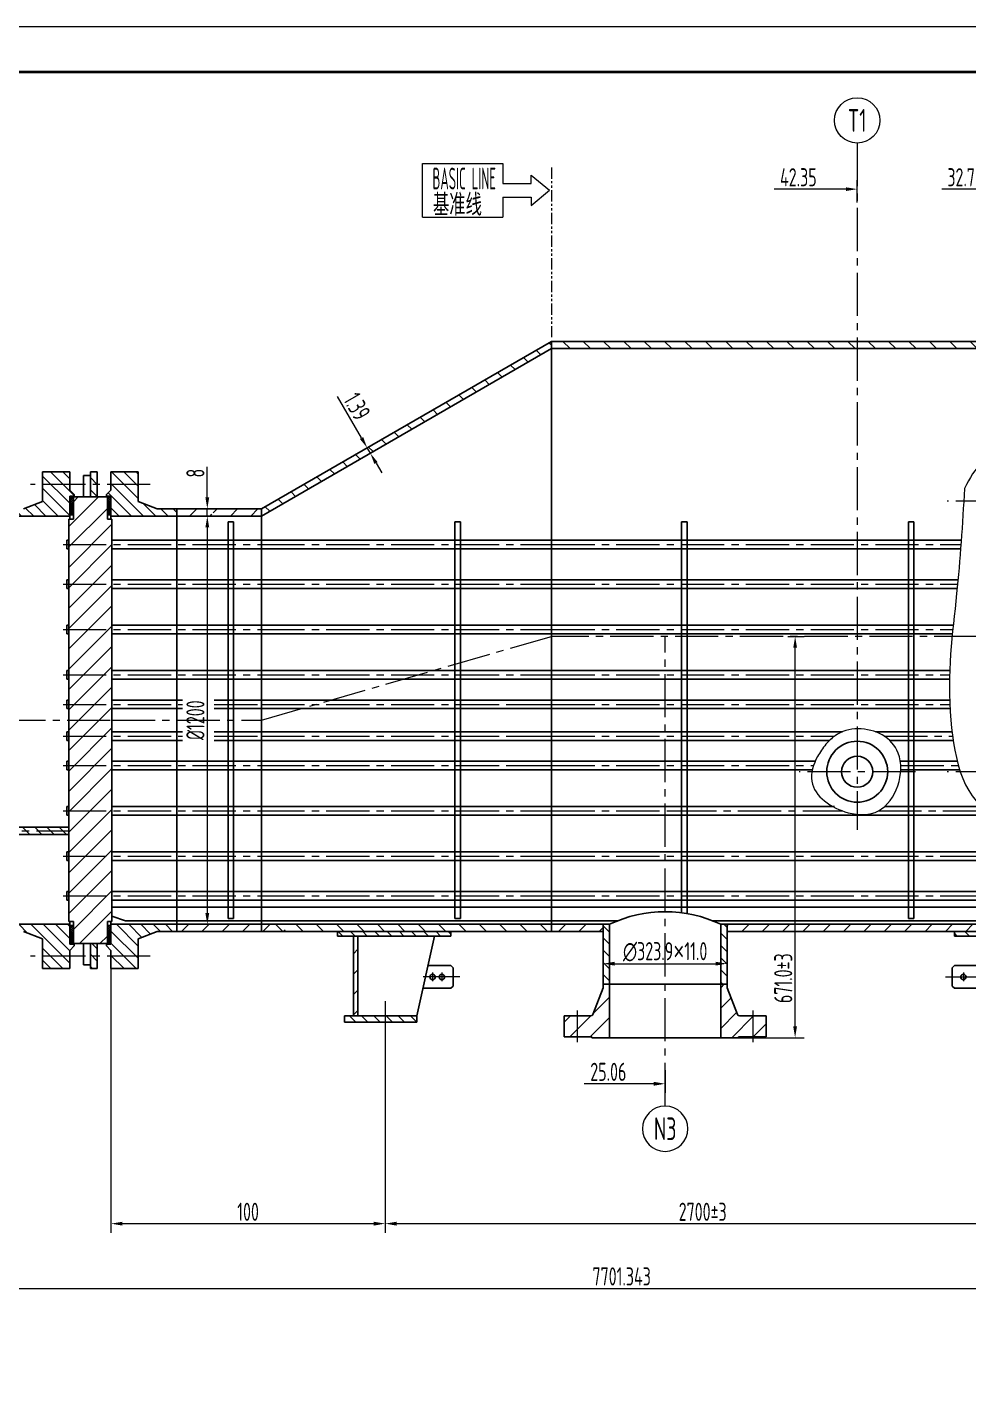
# Model space of a CAD drawing. Header units: millimetres. Extents: x 5765 to 6606, y -201 to 393.
# Drawn here: x 5962.6 to 6170.1, y 96.4 to 393.4 of the extents above; entities that cross this region are included whole.
import ezdxf
from ezdxf.enums import TextEntityAlignment as Align

# ---------------------------------------------------------------- set-up
doc = ezdxf.new("R2010")
doc.units = ezdxf.units.MM
doc.linetypes.add('CENTER2', pattern=[28.575, 19.05, -3.175, 3.175, -3.175])
doc.linetypes.add('PHANTOMX2', pattern=[5, 2.5, -0.5, 0.5, -0.5, 0.5, -0.5])
for name, color, linetype, lineweight in [('1粗实线', 7, 'Continuous', 35), ('2细实线', 3, 'Continuous', 13), ('3中心线', 1, 'CENTER2', 13), ('5（双点划线）', 2, 'PHANTOMX2', 20), ('6剖面线', 6, 'Continuous', 13), ('7文本', 2, 'Continuous', 13), ('8标注', 3, 'Continuous', 13), ('9图表', 4, 'Continuous', 13)]:
    doc.layers.add(name, color=color, linetype=linetype, lineweight=lineweight)
doc.styles.add('lanpec', font='bpec_e.shx', dxfattribs={"width": 0.75, "bigfont": 'hztxt.shx'})
doc.styles.add('lanpec-dim', font='bpec_e.shx', dxfattribs={"width": 0.75})
doc.dimstyles.new('lanpec', dxfattribs={"dimtxt": 4, "dimasz": 2.5, "dimexe": 2, "dimexo": 0, "dimtad": 1, "dimdsep": 46, "dimtxsty": 'lanpec-dim', "dimcen": 2.5, "dimclrd": 256, "dimclre": 256, "dimclrt": 256, "dimazin": 0, "dimtfac": 1, "dimtmove": 0, "dimatfit": 3, "dimfxl": 1, "dimlwd": -1, "dimlwe": -1, "dimarcsym": 0})
doc.dimstyles.new('lanpec$0', dxfattribs={"dimscale": 10, "dimtxt": 4, "dimasz": 2.5, "dimexe": 2, "dimexo": 0, "dimtad": 1, "dimdec": 1, "dimdsep": 46, "dimtxsty": 'lanpec-dim', "dimcen": 0.09, "dimclrd": 256, "dimclre": 256, "dimclrt": 256, "dimadec": 1, "dimazin": 0, "dimtfac": 0.707, "dimtdec": 1, "dimtmove": 0, "dimatfit": 3, "dimfxl": 1, "dimarcsym": 0})
pattern_1 = [(135, (-65338.3023, -31490.1169), (-1.34703842, -1.34703842), [])]
pattern_2 = [(135, (6039.6409, 1226.679), (-1.3470384, -1.3470384), [])]
pattern_3 = [(135, (4757.5236, 1219.4589), (-1.3470384, -1.3470384), [])]
pattern_4 = [(45, (4757.52357, 1219.45885), (-0.2245064, 0.2245064), []), (135, (4757.52357, 1219.45885), (-0.2245064, -0.2245064), [])]
pattern_5 = [(135, (4766.0042, 1219.4589), (-1.3470384, -1.3470384), [])]

# ---------------------------------------------------------------- blocks, each defined once
blk = doc.blocks.new('A1')
at = {"layer": '1粗实线'}
blk.add_lwpolyline([(-816, 10), (-10, 10), (-10, 584), (-816, 584)], close=True, dxfattribs=at)
at = {"layer": '9图表'}
blk.add_lwpolyline([(-841, 0), (0, 0), (0, 594), (-841, 594)], close=True, dxfattribs=at)
blk = doc.blocks.new('*D47')
at = {"layer": '8标注', "transparency": 16777216}
for p, q in [((6306.53, 259.06), (6306.53, 113.34)), ((5880.91, 240.6), (5880.91, 113.34)), ((5883.41, 115.34), (6304.03, 115.34))]:
    blk.add_line(p, q, dxfattribs=at)
for points in [[(5883.41, 115.76), (5883.41, 114.92), (5880.91, 115.34)], [(6304.03, 115.76), (6304.03, 114.92), (6306.53, 115.34)]]:
    blk.add_solid(points, dxfattribs=at)
at = {"layer": 'Defpoints', "color": 0, "transparency": 16777216}
for p in [(6306.53, 259.06), (5880.91, 240.6), (6306.53, 115.34)]:
    blk.add_point(p, dxfattribs=at)
at = {"layer": '8标注', "transparency": 16777216, "insert": (6093.72, 117.97), "char_height": 4, "attachment_point": 5, "style": 'lanpec-dim'}
blk.add_mtext('7701.343', dxfattribs=at)
blk = doc.blocks.new('管口号')
at = {"layer": '2细实线'}
blk.add_circle((0, 5), 5, dxfattribs=at)
at = {"layer": '7文本', "style": 'lanpec', "width": 0.75}
blk.add_attdef('N', text='', height=5, dxfattribs=at).set_placement((0, 5), align=Align.MIDDLE_CENTER)
blk = doc.blocks.new('*D57')
at = {"layer": '8标注', "transparency": 16777216}
for p, q in [((6130.36, 259.06), (6133.97, 259.06)), ((6131.97, 173.1), (6131.97, 256.56)), ((6119.5, 170.6), (6133.97, 170.6))]:
    blk.add_line(p, q, dxfattribs=at)
for points in [[(6131.56, 256.56), (6132.39, 256.56), (6131.97, 259.06)], [(6131.56, 173.1), (6132.39, 173.1), (6131.97, 170.6)]]:
    blk.add_solid(points, dxfattribs=at)
at = {"layer": 'Defpoints', "color": 0, "transparency": 16777216}
for p in [(6130.36, 259.06), (6131.97, 259.06), (6119.5, 170.6)]:
    blk.add_point(p, dxfattribs=at)
at = {"layer": '8标注', "transparency": 16777216, "insert": (6129.35, 183.71), "char_height": 4, "attachment_point": 5, "rotation": 90, "style": 'lanpec-dim'}
blk.add_mtext('671.0±3', dxfattribs=at)
blk = doc.blocks.new('*D41')
at = {"layer": '8标注', "transparency": 16777216}
for p, q in [((5981.11, 185.85), (5981.11, 127.6)), ((6041.57, 173.25), (6041.57, 127.6)), ((5983.61, 129.6), (6039.07, 129.6))]:
    blk.add_line(p, q, dxfattribs=at)
for points in [[(5983.61, 130.02), (5983.61, 129.18), (5981.11, 129.6)], [(6039.07, 130.02), (6039.07, 129.18), (6041.57, 129.6)]]:
    blk.add_solid(points, dxfattribs=at)
at = {"layer": 'Defpoints', "color": 0, "transparency": 16777216}
for p in [(5981.11, 185.85), (6041.57, 173.25), (6041.57, 129.6)]:
    blk.add_point(p, dxfattribs=at)
at = {"layer": '8标注', "transparency": 16777216, "insert": (6011.34, 132.22), "char_height": 4, "attachment_point": 5, "style": 'lanpec-dim'}
blk.add_mtext('100', dxfattribs=at)
blk = doc.blocks.new('*D42')
at = {"layer": '8标注', "transparency": 16777216}
for p, q in [((6041.57, 167.88), (6041.57, 127.6)), ((6181.58, 168.06), (6181.58, 127.6)), ((6044.07, 129.6), (6179.08, 129.6))]:
    blk.add_line(p, q, dxfattribs=at)
for points in [[(6044.07, 130.02), (6044.07, 129.18), (6041.57, 129.6)], [(6179.08, 130.02), (6179.08, 129.18), (6181.58, 129.6)]]:
    blk.add_solid(points, dxfattribs=at)
at = {"layer": 'Defpoints', "color": 0, "transparency": 16777216}
for p in [(6041.57, 167.88), (6181.58, 168.06), (6181.58, 129.6)]:
    blk.add_point(p, dxfattribs=at)
at = {"layer": '8标注', "transparency": 16777216, "insert": (6111.58, 132.22), "char_height": 4, "attachment_point": 5, "style": 'lanpec-dim'}
blk.add_mtext('2700%%P3', dxfattribs=at)
blk = doc.blocks.new('*D44')
at = {"layer": '8标注', "transparency": 16777216}
for p, q in [((6002.35, 285.6), (6004.35, 285.6)), ((6002.35, 283.1), (6002.35, 198.1)), ((6002.35, 195.6), (6004.35, 195.6))]:
    blk.add_line(p, q, dxfattribs=at)
for points in [[(6001.93, 283.1), (6002.77, 283.1), (6002.35, 285.6)], [(6001.93, 198.1), (6002.77, 198.1), (6002.35, 195.6)]]:
    blk.add_solid(points, dxfattribs=at)
at = {"layer": 'Defpoints', "color": 0, "transparency": 16777216}
for p in [(6002.35, 285.6), (6002.35, 195.6), (6002.35, 195.6)]:
    blk.add_point(p, dxfattribs=at)
at = {"layer": '8标注', "transparency": 16777216, "insert": (5999.73, 240.6), "char_height": 4, "attachment_point": 5, "rotation": 90, "style": 'lanpec-dim'}
blk.add_mtext('%%C1200', dxfattribs=at)
blk = doc.blocks.new('*D45')
at = {"layer": '8标注', "transparency": 16777216}
for p, q in [((6002.35, 289.7), (6002.35, 296.47)), ((6004.77, 287.2), (6000.35, 287.2)), ((6004.82, 285.6), (6000.35, 285.6)), ((6002.35, 285.6), (6002.35, 287.2)), ((6002.35, 283.1), (6002.35, 280.6))]:
    blk.add_line(p, q, dxfattribs=at)
for points in [[(6001.93, 289.7), (6002.77, 289.7), (6002.35, 287.2)], [(6001.93, 283.1), (6002.77, 283.1), (6002.35, 285.6)]]:
    blk.add_solid(points, dxfattribs=at)
at = {"layer": 'Defpoints', "color": 0, "transparency": 16777216}
for p in [(6002.35, 287.2), (6004.77, 287.2), (6004.82, 285.6)]:
    blk.add_point(p, dxfattribs=at)
at = {"layer": '8标注', "transparency": 16777216, "insert": (5999.72, 295.07), "char_height": 4, "attachment_point": 5, "rotation": 90, "style": 'lanpec-dim'}
blk.add_mtext('8', dxfattribs=at)
blk = doc.blocks.new('*D59')
at = {"layer": '8标注', "transparency": 16777216}
for p, q in [((6089.66, 186.92), (6089.66, 188.92)), ((6116.96, 188.22), (6116.96, 184.92)), ((6092.16, 186.92), (6114.46, 186.92))]:
    blk.add_line(p, q, dxfattribs=at)
for points in [[(6092.16, 187.33), (6092.16, 186.5), (6089.66, 186.92)], [(6114.46, 187.33), (6114.46, 186.5), (6116.96, 186.92)]]:
    blk.add_solid(points, dxfattribs=at)
at = {"layer": 'Defpoints', "color": 0, "transparency": 16777216}
for p in [(6116.96, 188.22), (6089.66, 186.92), (6116.96, 186.92)]:
    blk.add_point(p, dxfattribs=at)
at = {"layer": '8标注', "transparency": 16777216, "insert": (6103.31, 189.54), "char_height": 4, "attachment_point": 5, "style": 'lanpec-dim'}
blk.add_mtext('∅323.9{\\fArial|b0|i0|c0|p34;×}11.0', dxfattribs=at)
blk = doc.blocks.new('*D62')
at = {"layer": '8标注', "transparency": 16777216}
for p, q in [((6036.35, 302.82), (6031.09, 311.94)), ((6037.6, 300.66), (6039.34, 301.66)), ((6038.3, 299.46), (6037.6, 300.66)), ((6038.3, 299.46), (6036.57, 298.46)), ((6039.55, 297.29), (6040.8, 295.13))]:
    blk.add_line(p, q, dxfattribs=at)
for points in [[(6036.72, 303.03), (6035.99, 302.61), (6037.6, 300.66)], [(6039.91, 297.5), (6039.19, 297.08), (6038.3, 299.46)]]:
    blk.add_solid(points, dxfattribs=at)
at = {"layer": 'Defpoints', "color": 0, "transparency": 16777216}
for p in [(6037.6, 300.66), (6037.6, 300.66), (6038.3, 299.46)]:
    blk.add_point(p, dxfattribs=at)
at = {"layer": '8标注', "transparency": 16777216, "insert": (6035.37, 309.77), "char_height": 4, "attachment_point": 5, "rotation": 300, "style": 'lanpec-dim'}
blk.add_mtext('1.39', dxfattribs=at)
blk = doc.blocks.new('*D71')
at = {"layer": '8标注', "transparency": 16777216}
for p, q in [((6178.36, 354.71), (6178.36, 359.68)), ((6175.86, 357.68), (6164.34, 357.68))]:
    blk.add_line(p, q, dxfattribs=at)
blk.add_solid([(6175.86, 358.09), (6175.86, 357.26), (6178.36, 357.68)], dxfattribs=at)
at = {"layer": 'Defpoints', "color": 0, "transparency": 16777216}
for p in [(6178.36, 357.68), (6145.66, 354.71), (6178.36, 354.71)]:
    blk.add_point(p, dxfattribs=at)
at = {"layer": '8标注', "transparency": 16777216, "insert": (6168.58, 360.3), "char_height": 4, "attachment_point": 5, "style": 'lanpec-dim'}
blk.add_mtext('32.7', dxfattribs=at)
blk = doc.blocks.new('_None')
blk = doc.blocks.new('*D73')
at = {"layer": '8标注', "transparency": 16777216}
for p, q in [((6145.66, 354.71), (6145.66, 359.68)), ((6143.16, 357.68), (6127.33, 357.68))]:
    blk.add_line(p, q, dxfattribs=at)
blk.add_solid([(6143.16, 358.09), (6143.16, 357.26), (6145.66, 357.68)], dxfattribs=at)
at = {"layer": 'Defpoints', "color": 0, "transparency": 16777216}
for p in [(6145.66, 357.68), (6103.31, 354.71), (6145.66, 354.71)]:
    blk.add_point(p, dxfattribs=at)
at = {"layer": '8标注', "transparency": 16777216, "insert": (6132.68, 360.3), "char_height": 4, "attachment_point": 5, "style": 'lanpec-dim'}
blk.add_mtext('42.35', dxfattribs=at)
blk = doc.blocks.new('*D74')
at = {"layer": '8标注', "transparency": 16777216}
for p, q in [((6103.31, 163.41), (6103.31, 158.44)), ((6100.81, 160.44), (6085.43, 160.44))]:
    blk.add_line(p, q, dxfattribs=at)
blk.add_solid([(6100.81, 160.86), (6100.81, 160.02), (6103.31, 160.44)], dxfattribs=at)
at = {"layer": 'Defpoints', "color": 0, "transparency": 16777216}
for p in [(6078.25, 163.41), (6103.31, 163.41), (6103.31, 160.44)]:
    blk.add_point(p, dxfattribs=at)
at = {"layer": '8标注', "transparency": 16777216, "insert": (6090.78, 163.07), "char_height": 4, "attachment_point": 5, "style": 'lanpec-dim'}
blk.add_mtext('25.06', dxfattribs=at)

msp = doc.modelspace()

# ---------------------------------------------------------------- hatches: boundary and pattern name
at = {"layer": '6剖面线'}
h = msp.add_hatch(dxfattribs=at)
h.set_pattern_fill('ANSI31', color=256, angle=90, style=0)
h.set_pattern_definition([(135, (-21.26, 1.9525), (-2.245064, -2.245064), [])])
h.paths.add_polyline_path([(6078.25, 322.522), (6078.25, 324.122), (6014.292, 287.196), (6014.292, 285.596)])
h.paths.add_polyline_path([(6078.25, 195.596), (6014.292, 195.596), (6014.292, 193.996), (6078.25, 193.996)])
h = msp.add_hatch(dxfattribs=at)
h.set_pattern_fill('ANSI31', color=256, angle=90, style=0)
h.set_pattern_definition([(135, (-25, 0), (-2.245064, -2.245064), [])])
h.paths.add_polyline_path([(6078.25, 324.122), (6078.25, 322.522), (6089.66, 322.522), (6089.66, 324.122)])
h.paths.add_polyline_path([(6178.36, 322.522), (6178.36, 324.122), (6145.66, 324.122), (6145.66, 322.522)])
h.paths.add_polyline_path([(6145.66, 322.522), (6145.66, 324.122), (6089.66, 324.122), (6089.66, 322.522), (6127.21, 322.522)])
h.paths.add_polyline_path([(6178.36, 324.122), (6178.36, 322.522), (6240.306, 322.522), (6240.306, 324.122)])
edge = h.paths.add_edge_path()
edge.add_arc((6252.403, 323.743), 1.221, 215, 325)
edge.add_arc((6254.403, 323.743), 1.221, 215, 325)
edge.add_arc((6256.403, 323.743), 1.221, 215, 325)
edge.add_arc((6258.403, 323.743), 1.221, 215, 325)
edge.add_arc((6260.403, 323.743), 1.221, 215, 325)
edge.add_arc((6262.403, 323.743), 1.221, 215, 325)
edge.add_arc((6264.403, 323.743), 1.221, 215, 325)
edge.add_arc((6266.403, 323.743), 1.221, 215, 325)
edge.add_arc((6268.403, 323.743), 1.221, 215, 325)
edge.add_arc((6270.217, 323.603), 0.988, 214.53253, 293.05217)
edge.add_line((6270.603, 322.693), (6270.603, 324.122))
edge.add_line((6270.603, 324.122), (6246.679, 324.122))
edge.add_arc((6247.593, 323.953), 0.93, 169.50347, 258.19859)
edge.add_arc((6248.403, 323.743), 1.221, 215, 325)
edge.add_arc((6250.403, 323.743), 1.221, 215, 325)
edge = h.paths.add_edge_path()
edge.add_arc((6248.403, 323.743), 1.221, 215, 270.0687, ccw=False)
edge.add_arc((6247.593, 323.953), 0.93, 169.50347, 258.19859, ccw=False)
edge.add_line((6246.679, 324.122), (6244.578, 324.122))
edge.add_line((6244.578, 324.122), (6244.578, 322.522))
edge.add_line((6244.578, 322.522), (6248.404, 322.522))
h = msp.add_hatch(dxfattribs=at)
h.set_pattern_fill('ANSI31', color=256, scale=0.6, angle=90, style=0)
h.set_pattern_definition(pattern_1)
h.paths.add_polyline_path([(5972.012, 292.596), (5972.012, 295.346), (5966.012, 295.346), (5966.012, 292.596)])
h.paths.add_polyline_path([(5966.012, 292.596), (5966.012, 288.796), (5961.812, 287.196), (5957.512, 287.196), (5957.512, 285.596), (5972.012, 285.596), (5972.012, 289.996), (5973.012, 289.996), (5973.012, 290.346), (5972.012, 291.346), (5972.012, 292.596)])
h = msp.add_hatch(dxfattribs=at)
h.set_pattern_fill('ANSI31', color=256, scale=0.6, angle=90, style=0)
h.set_pattern_definition(pattern_3)
h.paths.add_polyline_path([(5978.062, 292.596), (5978.062, 295.346), (5976.562, 295.346), (5976.562, 292.596)])
h.paths.add_polyline_path([(5976.562, 289.846), (5978.062, 289.846), (5978.062, 292.596), (5976.562, 292.596)])
h = msp.add_hatch(dxfattribs=at)
h.set_pattern_fill('ANSI31', color=256, scale=0.6, angle=90, style=0)
h.set_pattern_definition(pattern_1)
h.paths.add_polyline_path([(5981.112, 295.346), (5981.112, 292.596), (5987.112, 292.596), (5987.112, 295.346)])
h.paths.add_polyline_path([(5981.112, 292.596), (5981.112, 291.346), (5980.112, 290.346), (5980.112, 289.996), (5981.112, 289.996), (5981.112, 285.596), (5995.612, 285.596), (5995.612, 287.196), (5991.312, 287.196), (5987.112, 288.796), (5987.112, 292.596)])
h = msp.add_hatch(dxfattribs=at)
h.set_pattern_fill('ANSI31', color=256, style=0)
h.set_pattern_definition([(45, (6039.641, 1226.679), (-2.245064, 2.245064), [])])
h.paths.add_polyline_path([(5981.312, 284.946), (5980.312, 284.946), (5980.312, 289.846), (5972.812, 289.846), (5972.812, 285.846), (5972.812, 284.946), (5971.812, 284.946), (5971.812, 196.246), (5972.812, 196.246), (5972.812, 191.346), (5980.312, 191.346), (5980.312, 195.346), (5980.312, 196.246), (5981.312, 196.246)])
h = msp.add_hatch(dxfattribs=at)
h.set_pattern_fill('ANSI37', color=256, scale=0.1, style=0)
h.set_pattern_definition(pattern_4)
h.paths.add_polyline_path([(5972.012, 285.846), (5972.812, 285.846), (5972.812, 289.846), (5972.012, 289.846)])
h = msp.add_hatch(dxfattribs=at)
h.set_pattern_fill('ANSI37', color=256, scale=0.1, style=0)
h.set_pattern_definition(pattern_4)
h.paths.add_polyline_path([(5981.112, 289.846), (5980.312, 289.846), (5980.312, 285.846), (5981.112, 285.846)])
h = msp.add_hatch(dxfattribs=at)
h.set_pattern_fill('ANSI31', color=256, style=0)
h.set_pattern_definition([(45, (7.86, 1.9525), (-2.245064, 2.245064), [])])
edge = h.paths.add_edge_path()
edge.add_line((6003.689, 287.196), (5995.612, 287.196))
edge.add_line((5995.612, 287.196), (5995.612, 285.596))
edge.add_line((5995.612, 285.596), (6003.627, 285.596))
edge.add_arc((6002.468, 285.213), 1.221, 18.27522, 55)
edge.add_arc((6002.468, 287.213), 1.221, 305, 359.1933)
h.paths.add_polyline_path([(6019.512, 195.596), (5995.612, 195.596), (5995.612, 193.996), (6019.512, 193.996)])
edge = h.paths.add_edge_path()
edge.add_line((6014.292, 285.596), (6014.292, 287.196))
edge.add_line((6014.292, 287.196), (6003.689, 287.196))
edge.add_arc((6002.468, 287.213), 1.221, 305, 359.1933, ccw=False)
edge.add_arc((6002.468, 285.213), 1.221, 18.27522, 55, ccw=False)
edge.add_line((6003.627, 285.596), (6014.292, 285.596))
h = msp.add_hatch(dxfattribs=at)
h.set_pattern_fill('ANSI31', color=256, scale=0.6, angle=90, style=0)
h.set_pattern_definition([(135, (2014.1335, 532.8385), (-1.3470384, -1.3470384), [])])
h.paths.add_polyline_path([(5971.812, 216.996), (5932.512, 216.996), (5932.512, 216.196), (5971.812, 216.196)])
h.paths.add_polyline_path([(5971.812, 216.196), (5932.512, 216.196), (5932.512, 215.396), (5971.812, 215.396)])
h.paths.add_polyline_path([(5908.69, 216.996), (5908.69, 216.196), (5932.512, 216.196), (5932.512, 216.996)])
h.paths.add_polyline_path([(5908.69, 216.196), (5908.69, 216.996), (5885.33, 216.996), (5885.33, 216.196)])
h.paths.add_polyline_path([(5908.69, 216.196), (5908.69, 215.396), (5932.512, 215.396), (5932.512, 216.196)])
h.paths.add_polyline_path([(5908.69, 215.396), (5908.69, 216.196), (5885.42, 216.196), (5885.42, 215.396)])
h = msp.add_hatch(dxfattribs=at)
h.set_pattern_fill('ANSI31', color=256, scale=0.6, angle=90, style=0)
h.set_pattern_definition(pattern_2)
h.paths.add_polyline_path([(5957.512, 195.596), (5957.512, 193.996), (5961.812, 193.996), (5966.012, 192.396), (5966.012, 188.596), (5972.012, 188.596), (5972.012, 189.846), (5973.012, 190.846), (5973.012, 191.196), (5972.012, 191.196), (5972.012, 195.596)])
h.paths.add_polyline_path([(5966.012, 188.596), (5966.012, 185.846), (5972.012, 185.846), (5972.012, 188.596)])
h = msp.add_hatch(dxfattribs=at)
h.set_pattern_fill('ANSI37', color=256, scale=0.1, style=0)
h.set_pattern_definition([(315, (-65338.30233, 31971.30857), (-0.224506403, -0.224506403), []), (225, (-65338.30233, 31971.30857), (-0.224506403, 0.224506403), [])])
h.paths.add_polyline_path([(5972.012, 191.346), (5972.812, 191.346), (5972.812, 195.346), (5972.012, 195.346)])
h = msp.add_hatch(dxfattribs=at)
h.set_pattern_fill('ANSI31', color=256, scale=0.6, angle=90, style=0)
h.set_pattern_definition(pattern_2)
h.paths.add_polyline_path([(5981.112, 188.596), (5981.112, 185.846), (5987.112, 185.846), (5987.112, 188.596)])
h.paths.add_polyline_path([(5987.112, 192.396), (5991.312, 193.996), (5995.612, 193.996), (5995.612, 195.596), (5981.112, 195.596), (5981.112, 191.196), (5980.112, 191.196), (5980.112, 190.846), (5981.112, 189.846), (5981.112, 188.596), (5987.112, 188.596)])
h = msp.add_hatch(dxfattribs=at)
h.set_pattern_fill('ANSI37', color=256, scale=0.1, style=0)
h.set_pattern_definition([(225, (77291.4265, 31971.30857), (0.224506403, -0.224506403), []), (315, (77291.4265, 31971.30857), (0.224506403, 0.224506403), [])])
h.paths.add_polyline_path([(5981.112, 195.346), (5980.312, 195.346), (5980.312, 191.346), (5981.112, 191.346)])
h = msp.add_hatch(dxfattribs=at)
h.set_pattern_fill('ANSI31', color=256, scale=0.6, angle=90, style=0)
h.set_pattern_definition(pattern_5)
h.paths.add_polyline_path([(6056.072, 192.996), (6056.072, 193.996), (6031.072, 193.996), (6031.072, 192.996)])
h = msp.add_hatch(dxfattribs=at)
h.set_pattern_fill('ANSI31', color=256, style=0)
h.set_pattern_definition([(45, (-21.26, 1.9525), (-2.245064, 2.245064), [])])
h.paths.add_polyline_path([(6270.783, 195.596), (6256.092, 195.596), (6256.092, 193.996), (6270.783, 193.996)])
h.paths.add_polyline_path([(6089.66, 193.996), (6089.66, 195.596), (6078.25, 195.596), (6078.25, 193.996)])
h.paths.add_polyline_path([(6116.96, 195.596), (6116.96, 193.996), (6228.792, 193.996), (6228.792, 195.596)])
h = msp.add_hatch(dxfattribs=at)
h.set_pattern_fill('ANSI31', color=256, scale=0.6, angle=90, style=0)
h.set_pattern_definition([(135, (6089.4206, 332.9126), (-1.347038, -1.347038), [])])
h.paths.add_polyline_path([(6091.06, 182.396), (6089.66, 182.396), (6089.66, 195.596), (6091.06, 195.596)])
h.paths.add_polyline_path([(6116.96, 182.396), (6115.56, 182.396), (6115.56, 195.596), (6116.96, 195.596)])
h = msp.add_hatch(dxfattribs=at)
h.set_pattern_fill('ANSI31', color=256, scale=0.6, angle=90, style=0)
h.set_pattern_definition([(135, (6180.631, 193.542), (-1.34704, -1.34704), [])])
h.paths.add_polyline_path([(6184.445, 193.996), (6179.189, 193.996), (6179.189, 192.996), (6184.445, 192.996)])
h.paths.add_polyline_path([(6179.189, 192.996), (6179.189, 193.996), (6167.08, 193.996), (6167.08, 192.996)])
h.paths.add_polyline_path([(6184.445, 193.996), (6184.445, 192.996), (6192.08, 192.996), (6192.08, 193.996)])
h = msp.add_hatch(dxfattribs=at)
h.set_pattern_fill('ANSI31', color=256, scale=0.6, angle=90, style=0)
h.set_pattern_definition(pattern_3)
h.paths.add_polyline_path([(5978.062, 188.596), (5978.062, 185.846), (5976.562, 185.846), (5976.562, 188.596)])
h.paths.add_polyline_path([(5976.562, 191.346), (5978.062, 191.346), (5978.062, 188.596), (5976.562, 188.596)])
h = msp.add_hatch(dxfattribs=at)
h.set_pattern_fill('ANSI31', color=256, style=0)
h.set_pattern_definition([(45, (4766.0042, 1219.459), (-2.245064, 2.245064), [])])
h.paths.add_polyline_path([(6035.572, 192.996), (6034.572, 192.996), (6034.572, 175.396), (6035.572, 175.396)])
h = msp.add_hatch(dxfattribs=at)
h.set_pattern_fill('ANSI31', color=256, style=0)
h.set_pattern_definition([(45, (6122.0502, 345.255), (-2.245064, 2.245064), [])])
h.paths.add_polyline_path([(6122.68, 170.796), (6121.18, 170.796), (6121.18, 175.406), (6122.68, 175.406)])
h.paths.add_polyline_path([(6124.18, 170.796), (6122.68, 170.796), (6122.68, 175.406), (6124.18, 175.406)])
h.paths.add_polyline_path([(6121.18, 170.796), (6119.5, 170.796), (6119.5, 170.596), (6115.56, 170.596), (6115.56, 182.396), (6116.96, 182.396), (6116.96, 181.788, 0.09138), (6116.993, 181.61), (6119.237, 175.728, 0.3110597), (6119.704, 175.406), (6121.18, 175.406)])
h.paths.add_polyline_path([(6125.56, 170.796), (6124.18, 170.796), (6124.18, 175.406), (6125.56, 175.406)])
h.paths.add_polyline_path([(6091.06, 170.596), (6087.12, 170.596), (6087.12, 170.796), (6083.94, 170.796), (6083.94, 175.406), (6086.916, 175.406, 0.3110597), (6087.383, 175.728), (6089.627, 181.61, 0.09138), (6089.66, 181.788), (6089.66, 182.396), (6091.06, 182.396)])
h.paths.add_polyline_path([(6083.94, 170.796), (6081.06, 170.796), (6081.06, 175.406), (6083.94, 175.406)])
h = msp.add_hatch(dxfattribs=at)
h.set_pattern_fill('ANSI31', color=256, scale=0.6, angle=90, style=0)
h.set_pattern_definition(pattern_5)
h.paths.add_polyline_path([(6041.572, 173.996), (6041.572, 175.396), (6032.572, 175.396), (6032.572, 173.996)])
h.paths.add_polyline_path([(6048.572, 173.996), (6048.572, 175.396), (6041.572, 175.396), (6041.572, 173.996)])

# ---------------------------------------------------------------- linework, layer by layer
for p, q in [((6014.292, 287.196), (6078.25, 324.122)), ((6078.25, 324.122), (6078.25, 193.996)), ((6078.25, 324.122), (6240.306, 324.122)), ((6078.25, 324.122), (6078.25, 193.996)), ((6014.292, 285.596), (6078.25, 322.522)), ((6078.25, 322.522), (6241.026, 322.522)), ((5966.012, 295.346), (5966.012, 288.796)), ((5966.012, 295.346), (5972.012, 295.346)), ((5972.012, 295.346), (5972.012, 291.346)), ((5976.562, 294.546), (5975.062, 294.546)), ((5975.062, 294.546), (5975.062, 289.846)), ((5976.562, 295.346), (5978.062, 295.346)), ((5976.562, 295.346), (5976.562, 289.846)), ((5978.062, 295.346), (5978.062, 289.846)), ((5981.112, 295.346), (5981.112, 291.346)), ((5987.112, 295.346), (5981.112, 295.346)), ((5987.112, 295.346), (5987.112, 288.796)), ((5973.012, 290.346), (5972.012, 291.346)), ((5980.112, 290.346), (5981.112, 291.346)), ((5961.812, 287.196), (5966.012, 288.796)), ((5972.012, 289.996), (5972.012, 284.946)), ((5973.012, 289.996), (5972.012, 289.996)), ((5972.812, 289.846), (5980.312, 289.846)), ((5972.812, 289.846), (5972.812, 284.946)), ((5973.012, 290.346), (5973.012, 289.846)), ((5980.112, 290.346), (5980.112, 289.846)), ((5980.112, 289.996), (5981.112, 289.996)), ((5980.312, 289.846), (5980.312, 284.946)), ((5981.112, 289.996), (5981.112, 284.946)), ((5991.312, 287.196), (5987.112, 288.796)), ((5957.512, 285.596), (5972.012, 285.596)), ((5995.612, 285.596), (5981.112, 285.596)), ((5995.612, 287.196), (5991.312, 287.196)), ((5995.612, 287.196), (5995.612, 240.596)), ((5995.612, 287.196), (6014.292, 287.196)), ((5995.612, 285.596), (6014.292, 285.596)), ((6014.292, 287.196), (6014.292, 240.596)), ((5971.812, 284.946), (5972.812, 284.946)), ((5971.812, 284.946), (5971.812, 196.246)), ((5981.312, 284.946), (5980.312, 284.946)), ((5981.312, 284.946), (5981.312, 196.246)), ((6006.947, 284.296), (6006.947, 196.896)), ((6006.947, 284.296), (6008.147, 284.296)), ((6008.147, 284.296), (6008.147, 196.896)), ((6056.946, 284.296), (6056.946, 196.896)), ((6056.946, 284.296), (6058.146, 284.296)), ((6058.146, 284.296), (6058.146, 196.896)), ((6106.946, 284.296), (6106.946, 198.133)), ((6106.946, 284.296), (6108.146, 284.296)), ((6108.146, 284.296), (6108.146, 197.952)), ((6156.946, 284.296), (6156.946, 196.896)), ((6156.946, 284.296), (6158.146, 284.296)), ((6158.146, 284.296), (6158.146, 196.896)), ((5971.362, 280.296), (5971.812, 280.296)), ((5971.362, 280.296), (5971.362, 278.396)), ((5981.312, 280.296), (6014.292, 280.296)), ((6014.292, 280.296), (6078.25, 280.296)), ((6078.25, 280.296), (6168.59, 280.296)), ((5971.362, 278.396), (5971.812, 278.396)), ((5981.312, 278.396), (6014.292, 278.396)), ((6014.292, 278.396), (6078.25, 278.396)), ((6078.25, 278.396), (6168.451, 278.396)), ((5971.362, 271.546), (5971.812, 271.546)), ((5971.362, 271.546), (5971.362, 269.646)), ((5981.312, 271.546), (6014.292, 271.546)), ((6014.292, 271.546), (6078.25, 271.546)), ((6078.25, 271.546), (6167.885, 271.546)), ((5971.362, 269.646), (5971.812, 269.646)), ((5981.312, 269.646), (6014.292, 269.646)), ((6014.292, 269.646), (6078.25, 269.646)), ((6078.25, 269.646), (6167.705, 269.646)), ((5971.362, 261.546), (5971.812, 261.546)), ((5971.362, 261.546), (5971.362, 259.646)), ((5981.312, 261.546), (6014.292, 261.546)), ((6014.292, 261.546), (6078.25, 261.546)), ((6078.25, 261.546), (6166.846, 261.546)), ((5971.362, 259.646), (5971.812, 259.646)), ((5981.312, 259.646), (6014.292, 259.646)), ((6014.292, 259.646), (6078.25, 259.646)), ((6078.25, 259.646), (6166.651, 259.646)), ((5971.362, 251.546), (5971.812, 251.546)), ((5971.362, 251.546), (5971.362, 249.646)), ((5971.362, 249.646), (5971.812, 249.646)), ((5981.312, 251.546), (6014.292, 251.546)), ((5981.312, 249.646), (6014.292, 249.646)), ((6014.292, 251.546), (6078.25, 251.546)), ((6014.292, 249.646), (6078.25, 249.646)), ((6078.25, 251.546), (6166.065, 251.546)), ((6078.25, 249.646), (6166.01, 249.646)), ((5971.362, 245.046), (5971.812, 245.046)), ((5971.362, 245.046), (5971.362, 243.146)), ((5981.312, 245.046), (5996.88, 245.046)), ((6003.88, 245.046), (6014.292, 245.046)), ((6014.292, 245.046), (6078.25, 245.046)), ((6078.25, 245.046), (6166.039, 245.046)), ((5971.362, 243.146), (5971.812, 243.146)), ((5981.312, 243.146), (5996.88, 243.146)), ((5995.612, 240.596), (5995.612, 193.996)), ((6003.88, 243.146), (6014.292, 243.146)), ((6014.292, 243.146), (6078.25, 243.146)), ((6014.292, 240.596), (6014.292, 193.996)), ((6078.25, 243.146), (6166.123, 243.146)), ((5971.362, 238.046), (5971.812, 238.046)), ((5971.362, 236.146), (5971.362, 238.046)), ((5981.312, 238.046), (5996.88, 238.046)), ((6003.88, 238.046), (6014.292, 238.046)), ((6014.292, 238.046), (6078.25, 238.046)), ((6078.25, 238.046), (6142.386, 238.046)), ((6149.676, 238.046), (6166.56, 238.046)), ((5971.362, 236.146), (5971.812, 236.146)), ((5981.312, 236.146), (5996.88, 236.146)), ((6003.88, 236.146), (6014.292, 236.146)), ((6014.292, 236.146), (6078.25, 236.146)), ((6078.25, 236.146), (6139.561, 236.146)), ((6152.811, 236.146), (6166.814, 236.146)), ((5971.362, 231.546), (5971.812, 231.546)), ((5971.362, 229.646), (5971.362, 231.546)), ((5971.362, 229.646), (5971.812, 229.646)), ((5981.312, 231.546), (6014.292, 231.546)), ((5981.312, 229.646), (6014.292, 229.646)), ((6014.292, 231.546), (6078.25, 231.546)), ((6014.292, 229.646), (6078.25, 229.646)), ((6078.25, 231.546), (6136.396, 231.546)), ((6078.25, 229.646), (6135.775, 229.646)), ((6155.176, 231.546), (6167.719, 231.546)), ((6155.273, 229.646), (6168.258, 229.646)), ((5971.362, 221.546), (5971.812, 221.546)), ((5971.362, 219.646), (5971.362, 221.546)), ((5981.312, 221.546), (6014.292, 221.546)), ((6014.292, 221.546), (6078.25, 221.546)), ((6078.25, 221.546), (6106.945, 221.546)), ((6106.444, 221.546), (6140.661, 221.546)), ((6151.674, 221.546), (6205.183, 221.546)), ((5971.812, 216.996), (5907.512, 216.996)), ((5971.362, 219.646), (5971.812, 219.646)), ((5981.312, 219.646), (6014.292, 219.646)), ((6014.292, 219.646), (6078.25, 219.646)), ((6078.25, 219.646), (6180.183, 219.646)), ((5971.812, 215.396), (5907.512, 215.396)), ((5971.362, 211.546), (5971.812, 211.546)), ((5971.362, 209.646), (5971.362, 211.546)), ((5981.312, 211.546), (6014.292, 211.546)), ((6014.292, 211.546), (6078.25, 211.546)), ((6078.25, 211.546), (6203.983, 211.546)), ((5971.362, 209.646), (5971.812, 209.646)), ((5981.312, 209.646), (6014.292, 209.646)), ((6014.292, 209.646), (6078.25, 209.646)), ((6078.25, 209.646), (6203.983, 209.646)), ((5971.362, 202.796), (5971.812, 202.796)), ((5971.362, 200.896), (5971.362, 202.796)), ((5981.312, 202.796), (6014.292, 202.796)), ((6014.292, 202.796), (6078.25, 202.796)), ((6078.25, 202.796), (6203.983, 202.796)), ((5971.362, 200.896), (5971.812, 200.896)), ((5981.312, 200.896), (6014.292, 200.896)), ((5981.312, 199.396), (6014.292, 199.396)), ((6014.292, 200.896), (6078.25, 200.896)), ((6014.292, 199.396), (6078.25, 199.396)), ((6078.25, 200.896), (6203.983, 200.896)), ((6078.25, 199.396), (6203.983, 199.396)), ((5971.812, 196.246), (5972.812, 196.246)), ((5972.012, 191.196), (5972.012, 196.246)), ((5972.812, 191.346), (5972.812, 196.246)), ((5981.312, 196.246), (5980.312, 196.246)), ((5980.312, 191.346), (5980.312, 196.246)), ((5981.112, 191.196), (5981.112, 196.246)), ((5981.312, 197.396), (5984.312, 196.396)), ((5984.312, 196.396), (6014.292, 196.396)), ((6006.947, 196.896), (6008.147, 196.896)), ((6014.292, 196.396), (6078.25, 196.396)), ((6056.946, 196.896), (6058.146, 196.896)), ((6078.25, 196.396), (6069.531, 196.396)), ((6092.903, 196.396), (6078.25, 196.396)), ((6205.983, 196.396), (6113.717, 196.396)), ((6156.946, 196.896), (6158.146, 196.896)), ((5957.512, 195.596), (5972.012, 195.596)), ((5961.812, 193.996), (5966.012, 192.396)), ((5995.612, 195.596), (5981.112, 195.596)), ((5991.312, 193.996), (5987.112, 192.396)), ((5995.612, 193.996), (5991.312, 193.996)), ((5995.612, 195.596), (6014.292, 195.596)), ((5995.612, 193.996), (6014.292, 193.996)), ((6014.292, 195.596), (6078.25, 195.596)), ((6014.292, 193.996), (6078.25, 193.996)), ((6031.072, 192.996), (6031.072, 193.996)), ((6056.072, 192.996), (6056.072, 193.996)), ((6078.25, 195.596), (6091.06, 195.596)), ((6078.25, 193.996), (6089.66, 193.996)), ((6089.66, 182.396), (6089.66, 195.596)), ((6089.66, 182.396), (6089.66, 195.596)), ((6091.06, 195.596), (6091.06, 170.596)), ((6115.56, 195.596), (6127.21, 195.596)), ((6115.56, 195.596), (6115.56, 170.596)), ((6116.96, 182.396), (6116.96, 195.596)), ((6116.96, 182.396), (6116.96, 195.596)), ((6116.96, 195.596), (6230.192, 195.596)), ((6116.96, 193.996), (6127.21, 193.996)), ((6116.96, 193.996), (6228.792, 193.996)), ((6167.08, 192.996), (6167.08, 193.996)), ((5966.012, 192.396), (5966.012, 185.846)), ((5973.012, 191.196), (5972.012, 191.196)), ((5973.012, 190.846), (5972.012, 189.846)), ((5972.812, 191.346), (5980.312, 191.346)), ((5973.012, 190.846), (5973.012, 191.346)), ((5975.062, 186.646), (5975.062, 191.346)), ((5976.562, 185.846), (5976.562, 191.346)), ((5978.062, 185.846), (5978.062, 191.346)), ((5980.112, 190.846), (5980.112, 191.346)), ((5980.112, 191.196), (5981.112, 191.196)), ((5980.112, 190.846), (5981.112, 189.846)), ((5987.112, 192.396), (5987.112, 185.846)), ((6056.072, 192.996), (6031.072, 192.996)), ((6034.572, 175.396), (6034.572, 192.996)), ((6035.572, 175.396), (6035.572, 192.996)), ((6048.572, 175.396), (6052.464, 192.996)), ((6167.08, 192.996), (6179.189, 192.996)), ((5972.012, 185.846), (5972.012, 189.846)), ((5981.112, 185.846), (5981.112, 189.846)), ((5966.012, 185.846), (5972.012, 185.846)), ((5976.562, 186.646), (5975.062, 186.646)), ((5976.562, 185.846), (5978.062, 185.846)), ((5987.112, 185.846), (5981.112, 185.846)), ((6089.627, 181.61), (6087.383, 175.728)), ((6116.96, 182.396), (6089.66, 182.396)), ((6089.66, 182.396), (6089.66, 181.788)), ((6116.96, 182.396), (6116.96, 181.788)), ((6116.993, 181.61), (6119.237, 175.728)), ((6032.572, 175.396), (6048.572, 175.396)), ((6032.572, 175.396), (6032.572, 173.996)), ((6048.572, 175.396), (6048.572, 173.996)), ((6081.06, 175.406), (6081.06, 170.796)), ((6081.06, 175.406), (6086.916, 175.406)), ((6125.56, 175.406), (6119.704, 175.406)), ((6125.56, 175.406), (6125.56, 170.796)), ((6032.572, 173.996), (6048.572, 173.996)), ((6032.572, 173.996), (6048.572, 173.996)), ((6081.06, 170.796), (6087.12, 170.796)), ((6087.12, 170.796), (6087.12, 170.596)), ((6087.12, 170.596), (6119.5, 170.596)), ((6125.56, 170.796), (6119.5, 170.796)), ((6119.5, 170.796), (6119.5, 170.596))]:
    msp.add_line(p, q)
at = {"ltscale": 2}
for p, q in [((6051.027, 186.496), (6056.072, 186.496)), ((6056.572, 185.996), (6056.072, 186.496)), ((6056.572, 185.996), (6056.572, 181.996)), ((6166.58, 185.996), (6167.08, 186.496)), ((6166.58, 185.996), (6166.58, 181.996)), ((6176.58, 186.496), (6167.08, 186.496)), ((6056.072, 181.496), (6049.921, 181.496)), ((6056.572, 181.996), (6056.072, 181.496)), ((6166.58, 181.996), (6167.08, 181.496)), ((6167.08, 181.496), (6176.58, 181.496))]:
    msp.add_line(p, q, dxfattribs=at)
for points in [[(5972.812, 289.846), (5972.012, 289.846), (5972.012, 285.846), (5972.812, 285.846), (5972.812, 289.846)], [(5980.312, 289.846), (5981.112, 289.846), (5981.112, 285.846), (5980.312, 285.846), (5980.312, 289.846)], [(5972.812, 191.346), (5972.012, 191.346), (5972.012, 195.346), (5972.812, 195.346), (5972.812, 191.346)], [(5980.312, 191.346), (5981.112, 191.346), (5981.112, 195.346), (5980.312, 195.346), (5980.312, 191.346)]]:
    msp.add_lwpolyline(points)
for radius in [6.72, 3.432]:
    msp.add_circle((6145.66, 229.235), radius)
at = {"ltscale": 3}
for centre in [(6052.022, 183.996), (6054.072, 183.996), (6169.08, 183.996)]:
    msp.add_circle(centre, 0.6, dxfattribs=at)
for centre, radius, start, end in [((6103.31, 169.895), 28.471, 64.51564, 115.48436), ((6089.16, 181.788), 0.5, 339.11524, 0), ((6117.46, 181.788), 0.5, 180, 200.88476), ((6086.916, 175.906), 0.5, 270, 339.11524), ((6119.704, 175.906), 0.5, 200.88476, 270)]:
    msp.add_arc(centre, radius, start, end)
at = {"layer": '3中心线', "ltscale": 0.5}
for p, q in [((6145.66, 367.832), (6145.66, 216.406)), ((5989.783, 292.596), (5963.341, 292.596)), ((6191.188, 288.882), (6165.531, 288.882)), ((5970.536, 279.346), (6014.292, 279.346)), ((6014.292, 279.346), (6078.25, 279.346)), ((6078.25, 279.346), (6168.522, 279.346)), ((5970.536, 270.596), (6014.292, 270.596)), ((6014.292, 270.596), (6078.25, 270.596)), ((6078.25, 270.596), (6167.797, 270.596)), ((5970.536, 260.596), (6014.292, 260.596)), ((6014.292, 260.596), (6078.25, 260.596)), ((6014.292, 240.596), (6078.25, 259.059)), ((6078.25, 260.596), (6166.747, 260.596)), ((6315.05, 259.059), (6078.25, 259.059)), ((6103.31, 155.53), (6103.31, 259.059)), ((5970.536, 250.596), (6014.292, 250.596)), ((6014.292, 250.596), (6078.25, 250.596)), ((6078.25, 250.596), (6166.033, 250.596)), ((5970.536, 244.096), (5996.88, 244.096)), ((6003.88, 244.096), (6014.292, 244.096)), ((6014.292, 244.096), (6078.25, 244.096)), ((6069.531, 244.096), (6078.25, 244.096)), ((6078.25, 244.096), (6166.076, 244.096)), ((5914.29, 240.596), (5981.312, 240.596)), ((5981.312, 240.596), (6014.292, 240.596)), ((5970.536, 237.096), (5996.88, 237.096)), ((6003.88, 237.096), (6014.292, 237.096)), ((6014.292, 237.096), (6078.25, 237.096)), ((6069.531, 237.096), (6078.25, 237.096)), ((6078.25, 237.096), (6140.65, 237.096)), ((6151.601, 237.096), (6166.68, 237.096)), ((5970.536, 230.596), (6014.292, 230.596)), ((6014.292, 230.596), (6078.557, 230.596)), ((6069.531, 230.596), (6078.25, 230.596)), ((6078.25, 230.596), (6136.035, 230.596)), ((6158.488, 229.235), (6132.831, 229.235)), ((6155.269, 230.596), (6167.973, 230.596)), ((6191.188, 229.235), (6165.531, 229.235)), ((5970.536, 220.596), (6014.292, 220.596)), ((6014.292, 220.596), (6078.25, 220.596)), ((6078.25, 220.596), (6106.945, 220.596)), ((6105.082, 220.596), (6142.403, 220.596)), ((6150.285, 220.596), (6209.033, 220.596)), ((5907.512, 216.196), (5971.812, 216.196)), ((5970.536, 210.596), (6014.292, 210.596)), ((6014.292, 210.596), (6078.25, 210.596)), ((6078.25, 210.596), (6203.983, 210.596)), ((5970.536, 201.846), (6014.292, 201.846)), ((6014.292, 201.846), (6078.25, 201.846)), ((6078.25, 201.846), (6203.983, 201.846)), ((5989.783, 188.596), (5963.341, 188.596)), ((6052.022, 184.959), (6052.022, 183.032)), ((6054.072, 184.959), (6054.072, 183.032)), ((6169.08, 184.959), (6169.08, 183.032)), ((6058.015, 183.996), (6049.982, 183.996)), ((6165.136, 183.996), (6171.906, 183.996)), ((6041.572, 178.628), (6041.572, 167.879)), ((6083.94, 176.596), (6083.94, 169.606)), ((6122.68, 176.596), (6122.68, 169.606))]:
    msp.add_line(p, q, dxfattribs=at)
at = {"layer": '5（双点划线）'}
msp.add_line((6078.25, 362.465), (6078.25, 325.037), dxfattribs=at)
at = {"layer": '8标注', "ltscale": 5}
for p, q in [((6049.812, 351.511), (6049.812, 363.346)), ((6049.812, 363.346), (6067.533, 363.346)), ((6067.533, 363.346), (6067.533, 358.911)), ((6067.533, 355.946), (6067.533, 351.511)), ((6049.812, 351.511), (6067.533, 351.511))]:
    msp.add_line(p, q, dxfattribs=at)
at = {"layer": '8标注'}
for p, q in [((6073.793, 360.791), (6077.78, 357.429)), ((6073.793, 358.911), (6073.793, 360.791)), ((6067.533, 358.911), (6073.793, 358.911)), ((6073.793, 354.066), (6077.78, 357.429)), ((6067.533, 355.946), (6073.793, 355.946)), ((6073.793, 355.946), (6073.793, 354.066))]:
    msp.add_line(p, q, dxfattribs=at)
for points in [[(6169.344, 291.718), (6173.485, 297.407), (6183.898, 298.04), (6186.242, 272.546), (6183.043, 220.613), (6176.368, 220.207), (6166.304, 240.571), (6167.591, 268.499), (6169.344, 291.718)], [(6138.73, 235.282), (6140.766, 237.179), (6151.198, 237.342), (6154.71, 233.342), (6150.343, 220.613), (6143.668, 220.207), (6135.664, 227.148), (6136.9, 232.572), (6138.73, 235.282)]]:
    msp.add_spline(points, degree=3, dxfattribs=at)

# ---------------------------------------------------------------- block references
at = {"layer": '2细实线'}
msp.add_blockref('A1', (6606.028, -200.559), dxfattribs=at)
at = {"layer": '8标注'}
msp.add_blockref('管口号', (6145.66, 367.832), dxfattribs=at).add_auto_attribs({'N': 'T1'})
ref = msp.add_blockref('管口号', (6103.31, 155.53), dxfattribs=dict(at, xscale=-1, rotation=180))
ref.add_attrib('N', 'N3', dxfattribs={"layer": '7文本', "height": 5, "style": 'lanpec', "width": 0.75}).set_placement((6103.31, 150.53), align=Align.MIDDLE_CENTER)

# ---------------------------------------------------------------- texts
at = {"layer": '7文本', "style": 'lanpec'}
for s, width, p in [('BASIC LINE', 0.5, (6058.999, 360.021)), ('基准线', 0.75, (6057.502, 354.491))]:
    msp.add_text(s, height=4.8, dxfattribs=dict(at, width=width)).set_placement(p, align=Align.MIDDLE)

# ---------------------------------------------------------------- dimensions: what is measured, and where the dimension line sits
at = {"layer": '8标注'}
for base, p1, p2, picture, middle in [((6145.66, 357.677), (6103.31, 354.71), (6145.66, 354.71), '*D73', (6132.68, 357.677)), ((6178.36, 357.677), (6145.66, 354.71), (6178.36, 354.71), '*D71', (6168.58, 357.677)), ((6103.31, 160.441), (6078.25, 163.407), (6103.31, 163.407), '*D74', (6090.78, 160.441))]:
    dim = msp.add_linear_dim(base=base, p1=p1, p2=p2, dimstyle='lanpec$0', override={"dimscale": 1, "dimdec": 2, "dimblk1": 'None', "dimsah": 1, "dimcen": 2.5, "dimse1": 1, "dimsd1": 1, "dimadec": 2, "dimtfac": 1, "dimtdec": 2, "dimlwd": 65535, "dimlwe": 65535}, dxfattribs=at)
    dim.commit()
    dim.dimension.update_dxf_attribs({"geometry": picture, "text_midpoint": middle, "dimtype": 160})
dim = msp.add_aligned_dim(p1=(6038.297, 299.455), p2=(6037.605, 300.655), distance=0, dimstyle='lanpec$0', override={"dimscale": 1, "dimdec": 2, "dimcen": 2.5, "dimadec": 2, "dimtfac": 1, "dimtdec": 2, "dimlwd": 65535, "dimlwe": 65535}, dxfattribs=at)
dim.commit()
dim.dimension.update_dxf_attribs({"geometry": '*D62', "text_midpoint": (6035.371, 309.774)})
dim = msp.add_linear_dim(base=(6002.35, 287.196), p1=(6004.82, 285.596), p2=(6004.77, 287.196), angle=90, text='8', dimstyle='lanpec', dxfattribs=at)
dim.commit()
dim.dimension.update_dxf_attribs({"geometry": '*D45', "text_midpoint": (6002.35, 295.07), "dimtype": 160})
dim = msp.add_linear_dim(base=(6002.35, 195.596), p1=(6002.35, 285.596), p2=(6002.35, 195.596), angle=90, text='%%C1200', dimstyle='lanpec', dxfattribs=at)
dim.commit()
dim.dimension.update_dxf_attribs({"geometry": '*D44', "text_midpoint": (5999.725, 240.596)})
for base, p1, p2, text, picture, middle in [((6306.525, 115.34), (5880.912, 240.596), (6306.525, 259.059), '7701.343', '*D47', (6093.719, 117.965)), ((6041.572, 129.6), (5981.112, 185.846), (6041.572, 173.254), '100', '*D41', (6011.342, 132.225)), ((6181.58, 129.6), (6041.572, 167.879), (6181.58, 168.057), '2700%%P3', '*D42', (6111.576, 132.225))]:
    dim = msp.add_linear_dim(base=base, p1=p1, p2=p2, text=text, dimstyle='lanpec', dxfattribs=at)
    dim.commit()
    dim.dimension.update_dxf_attribs({"geometry": picture, "text_midpoint": middle})
dim = msp.add_linear_dim(base=(6131.972, 259.059), p1=(6119.5, 170.596), p2=(6130.36, 259.059), angle=270, text='671.0±3', dimstyle='lanpec$0', override={"dimscale": 1, "dimdec": 2, "dimcen": 2.5, "dimadec": 2, "dimtfac": 1, "dimtdec": 2, "dimlwd": 65535, "dimlwe": 65535}, dxfattribs=at)
dim.commit()
dim.dimension.update_dxf_attribs({"geometry": '*D57', "text_midpoint": (6131.972, 183.709), "dimtype": 160})
dim = msp.add_linear_dim(base=(6116.96, 186.916), p1=(6089.66, 186.916), p2=(6116.96, 188.219), text='∅323.9{\\fArial|b0|i0|c0|p34;×}11.0', dimstyle='lanpec', dxfattribs=at)
dim.commit()
dim.dimension.update_dxf_attribs({"geometry": '*D59', "text_midpoint": (6103.31, 186.916), "dimtype": 160})

doc.saveas('drawing.dxf')
